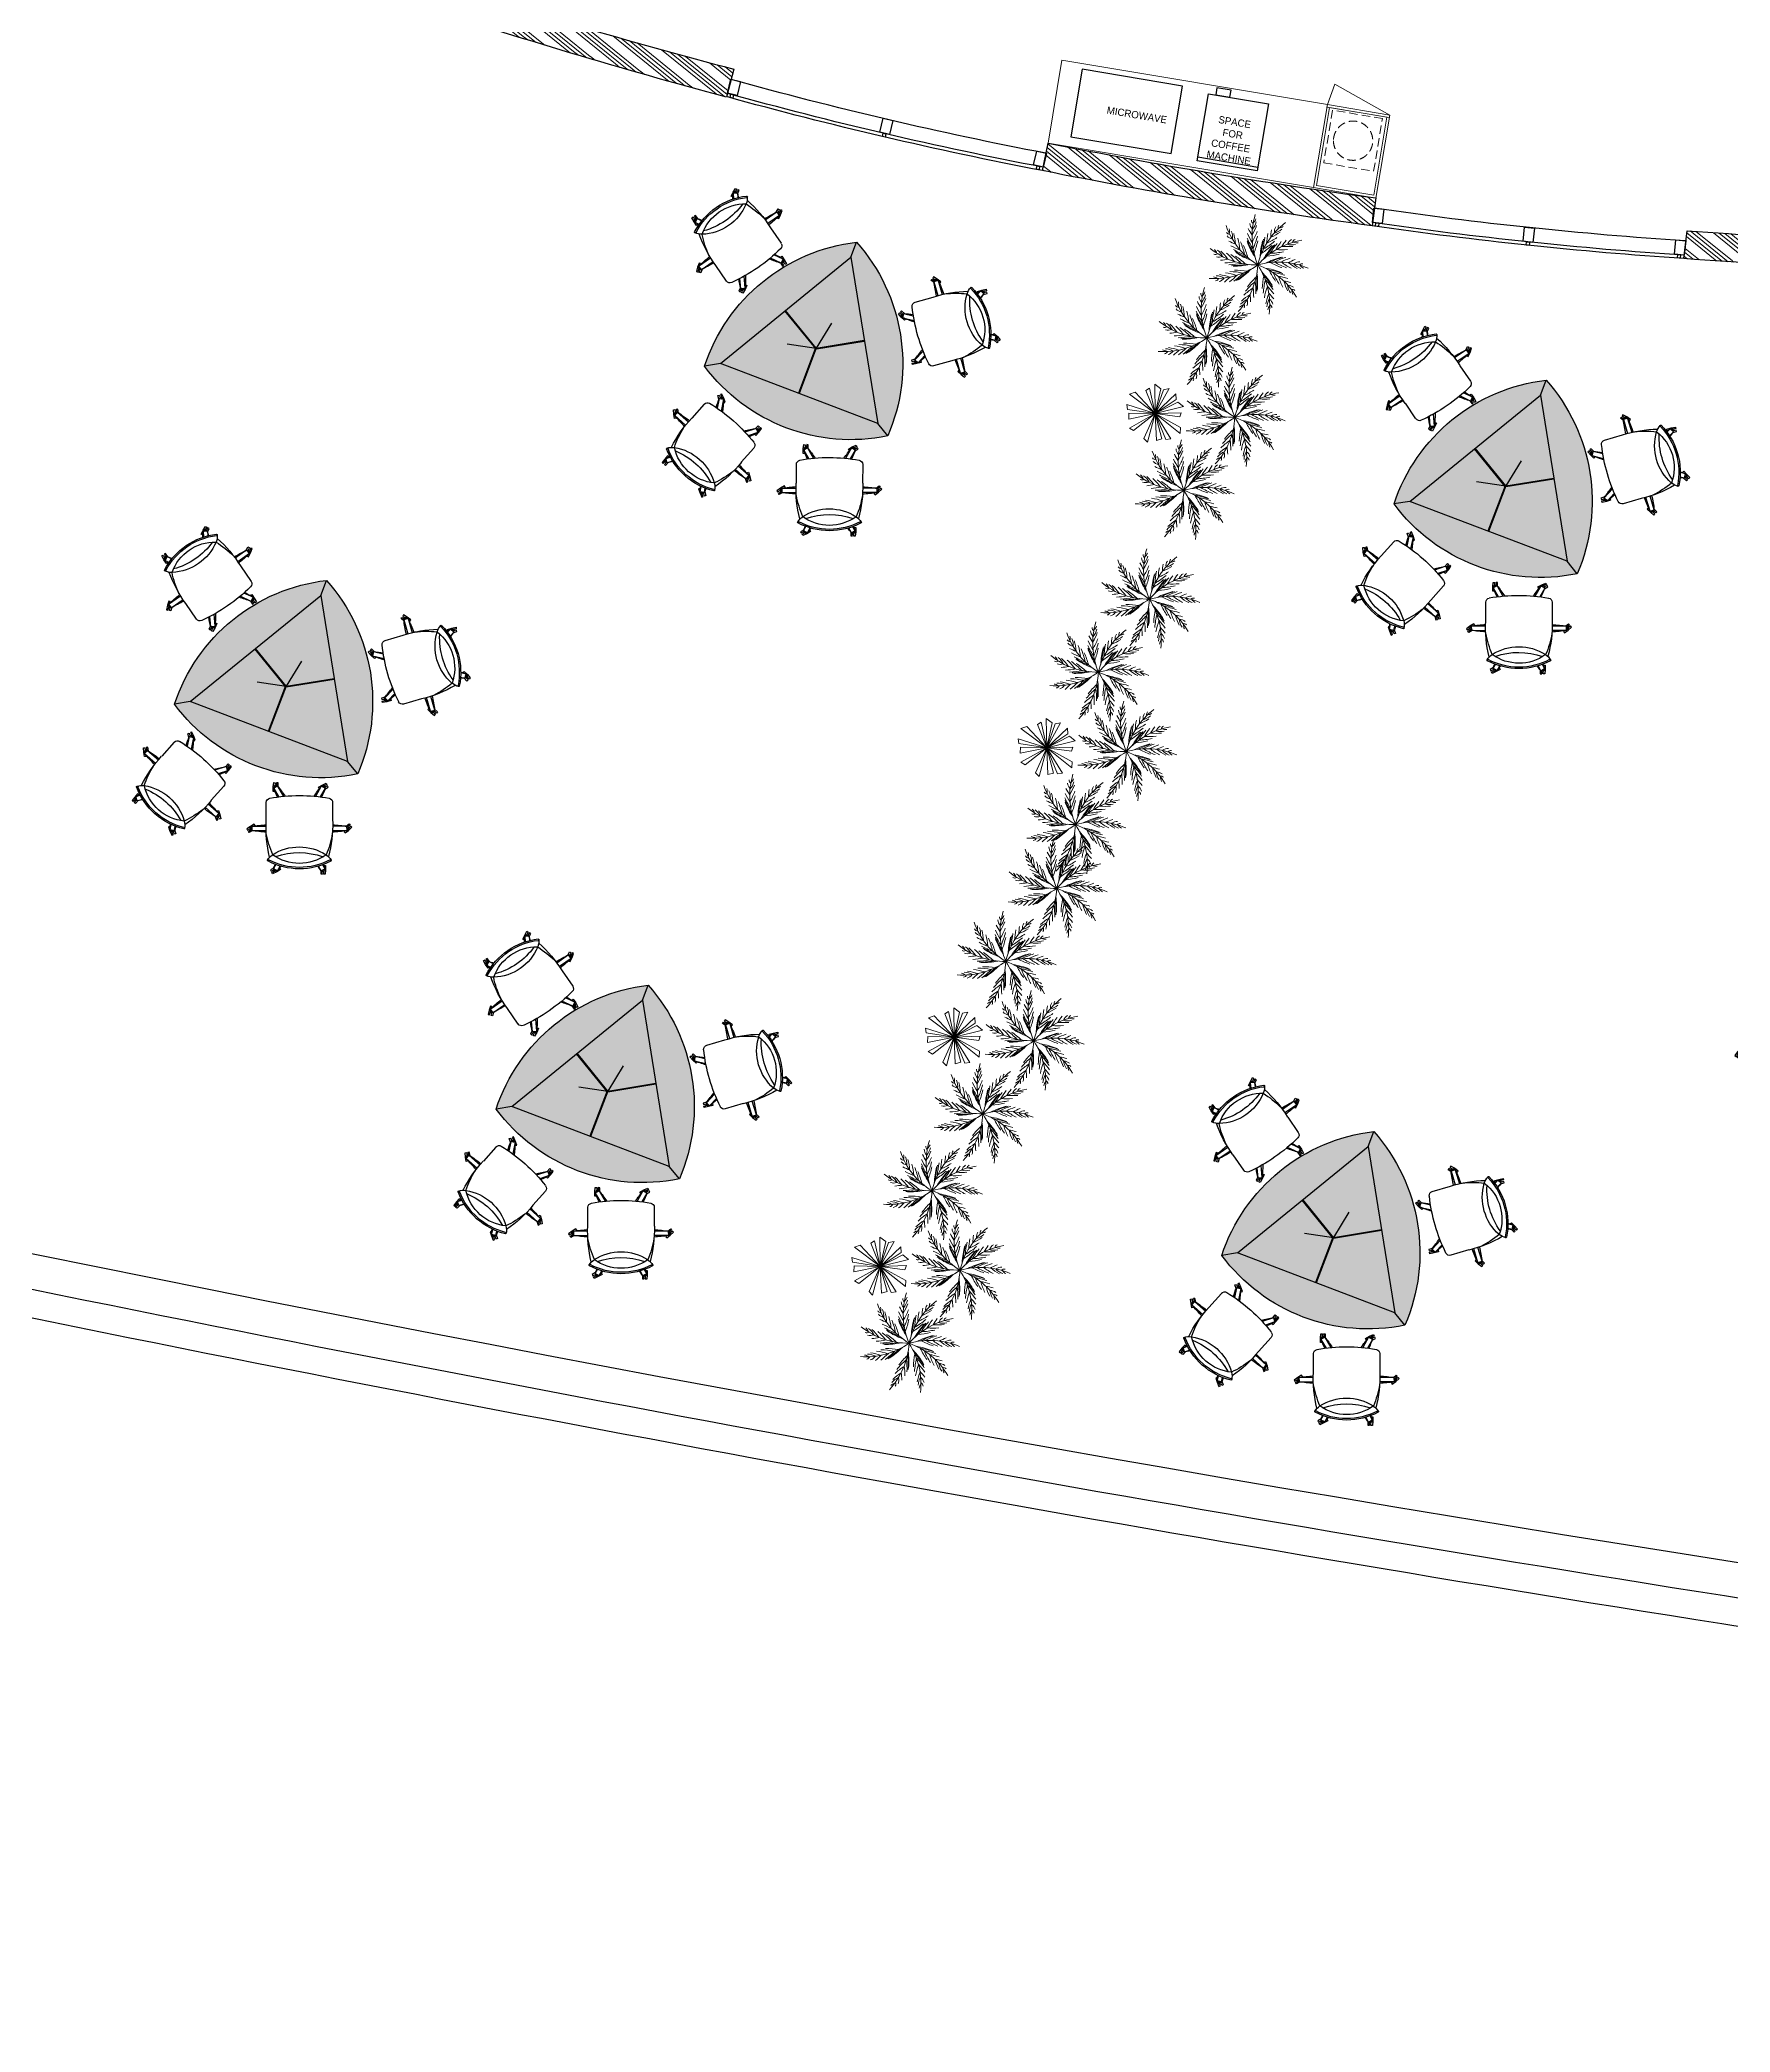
# Model space of a CAD drawing. Header units: millimetres. Extents: x -774950 to -670403, y -1165325 to -1109738.
# Drawn here: x -765373 to -753325, y -1163151 to -1148954 of the extents above; entities that cross this region are included whole.
import ezdxf

# ---------------------------------------------------------------- set-up
doc = ezdxf.new("R2010")
doc.units = ezdxf.units.MM
doc.header["$LTSCALE"] = 3000
doc.header["$MEASUREMENT"] = 0
doc.linetypes.add('HIDDEN', pattern=[0.375, 0.25, -0.125])
doc.layers.get('0').update_dxf_attribs({"linetype": 'CONTINUOUS'})
for name, color, linetype, lineweight in [('A-Bushes', 75, 'CONTINUOUS', 0), ('A-FURN-MODULAR', 6, 'CONTINUOUS', 18), ('A-INDOOR PLANTS', 84, 'CONTINUOUS', 5), ('A-WALL', 26, 'CONTINUOUS', 25), ('AI-FURN', 7, 'CONTINUOUS', 20), ('AR_01_WALL', 134, 'CONTINUOUS', 20), ('X01 Wall Patches', 7, 'CONTINUOUS', 5)]:
    doc.layers.add(name, color=color, linetype=linetype, lineweight=lineweight)
for name, color, linetype in [('COMMENTS', 3, 'CONTINUOUS'), ('equip', 8, 'CONTINUOUS'), ('FURNITURE', 250, 'CONTINUOUS'), ('GFRAME', 7, 'CONTINUOUS'), ('HATCH', 8, 'CONTINUOUS'), ('WIN', 5, 'CONTINUOUS')]:
    doc.layers.add(name, color=color, linetype=linetype)
doc.styles.add('VERDANA', font='verdana.ttf')
pattern_1 = [(141, (0, 154223.2), (-89.678156, -110.7433), []), (141, (-3.51, 154256.6), (-89.678156, -110.7433), []), (141, (-7.02, 154290), (-89.678156, -110.7433), []), (141, (-10.53, 154323.4), (-89.678156, -110.7433), [])]

# ---------------------------------------------------------------- blocks, each defined once
blk = doc.blocks.new('A$C59D712C3')
at = {"color": 1}
for points in [[(78, 102), (70, 0), (0, 5), (8, 108)], [(55, 128), (53, 104), (33, 106), (35, 130)]]:
    blk.add_lwpolyline(points, close=True, dxfattribs=at)
blk = doc.blocks.new('A$C61A16EB0')
at = {"rotation": 1.399804186124865}
blk.add_blockref('A$C59D712C3', (0, -2), dxfattribs=at)
blk = doc.blocks.new('vw layout final block')
at = {"layer": 'AR_01_WALL', "linetype": 'Continuous'}
h = blk.add_hatch(dxfattribs=at)
h.set_pattern_fill('ANSI34', color=8, scale=190, angle=96)
h.set_pattern_definition(pattern_1)
edge = h.paths.add_edge_path()
edge.add_line((-635458, -1056597), (-635511, -1056796))
edge.add_arc((-625373, -1018802), 39323, 251.6992, 255.0603, ccw=False)
edge.add_line((-637721, -1056136), (-637658, -1055948))
edge.add_arc((-626160, -1021064), 36730, 251.7566, 255.3354)
h = blk.add_hatch(dxfattribs=at)
h.set_pattern_fill('ANSI34', color=8, scale=190, angle=96)
h.set_pattern_definition(pattern_1)
edge = h.paths.add_edge_path()
edge.add_line((-630883, -1057515), (-630910, -1057713))
edge.add_arc((-625880, -1020500), 37552, 258.6683, 262.3027, ccw=False)
edge.add_line((-633259, -1057320), (-633219, -1057124))
edge.add_arc((-625580, -1018699), 39177, 258.7551, 262.2204)
h = blk.add_hatch(dxfattribs=at)
h.set_pattern_fill('ANSI34', color=8, scale=190, angle=96)
h.set_pattern_definition(pattern_1)
edge = h.paths.add_edge_path()
edge.add_line((-626297, -1057846), (-626299, -1058049))
edge.add_arc((-625880, -1020500), 37552, 265.7134, 269.3607, ccw=False)
edge.add_line((-628687, -1057947), (-628664, -1057748))
edge.add_arc((-626078, -1023864), 33983, 265.6356, 269.6312)
at = {"layer": 'A-WALL'}
blk.add_arc((-585636, -796986), 273600, 256.48142, 278.37288, dxfattribs=at)
at = {"layer": 'COMMENTS', "linetype": 'Continuous'}
for radius, start, end in [(272820, 257.26363, 262.33562), (273020, 257.25797, 262.34127)]:
    blk.add_arc((-585850, -797993), radius, start, end, dxfattribs=at)
at = {"layer": 'HATCH', "linetype": 'Continuous', "elevation": 0}
for points in [[(-635458, -1056597), (-635511, -1056796, -0.014666), (-637721, -1056136), (-637658, -1055948, 0.015617)], [(-630883, -1057515), (-630910, -1057713, -0.01586), (-633259, -1057320), (-633219, -1057124, 0.015121)], [(-626297, -1057846), (-626299, -1058049, -0.015916), (-628687, -1057947), (-628664, -1057748, 0.017436)]]:
    blk.add_lwpolyline(points, format="xyb", close=True, dxfattribs=at)
at = {"layer": 'WIN', "elevation": 0}
for points in [[(-633235, -1057196, -0.020287), (-635477, -1056671, -0.020287)], [(-633259, -1057320, -0.020286), (-635510, -1056793)], [(-633254, -1057296, -0.020287), (-635504, -1056770, -0.019667)], [(-628685, -1057923, -0.019609), (-630907, -1057690, -0.019609)], [(-628679, -1057821, -0.019609), (-630892, -1057588, -0.019609)], [(-628687, -1057947, -0.01969), (-630910, -1057713, -0.019776)]]:
    blk.add_lwpolyline(points, format="xyb", dxfattribs=at)
at = {"layer": 'GFRAME', "linetype": 'Continuous'}
for p, rotation in [((-635412, -1056682, 0), 169.8492865680198), ((-634326, -1056960, 0), 169.8492865680198), ((-633230, -1057193, 0), 169.8492865680198), ((-630826, -1057592, 0), 176.956478293379), ((-629752, -1057726, 0), 176.956478293379), ((-628674, -1057817, 0), 176.956478293379)]:
    blk.add_blockref('A$C61A16EB0', p, dxfattribs=dict(at, rotation=rotation))
blk = doc.blocks.new('EQUIP-COFFEE MACHINE IN PLAN')
blk.add_line((-25, 0), (-25, -420))
for points in [[(-470, 0), (0, 0), (0, -420), (-470, -420)], [(-470, -270), (-520, -270), (-520, -370), (-470, -370)]]:
    blk.add_lwpolyline(points, close=True)
blk = doc.blocks.new('EQUIP-WATER DISPENSER IN PLAN')
at = {"linetype": 'HIDDEN', "ltscale": 0.08}
blk.add_lwpolyline([(-180.34, 0), (180.34, 0), (180.34, -381), (-180.34, -381)], close=True, dxfattribs=at)
blk.add_circle((0, -190.5), 140, dxfattribs=at)
blk = doc.blocks.new('TREE-26')
at = {"color": 94}
for centre, radius, start, end in [((49.1, 77.3), 91.5, 197.8706, 237.5936), ((2.6, 51.8), 11.3, 182.879, 221.5346), ((-1.9, 54.7), 4.73, 173.7791, 233.0395), ((85.1, 33.7), 91.5, 161.8706, 201.5936), ((-22.2, 58.7), 22.1, 317.4391, 345.0127), ((-11.3, 60.7), 10.9, 308.4321, 338.3515), ((-33.7, 43.1), 4.73, 209.7791, 269.0395), ((-28.3, 43.5), 11.3, 218.879, 257.5346), ((15.2, 125.5), 108, 242.1883, 247.1386), ((-44.8, 42.4), 10.9, 344.4321, 14.3515), ((-52.4, 34.4), 22.1, 353.4391, 21.0127), ((-84.7, 24.5), 57.6, 2.0526, 14.8318), ((-92, 15), 70.3, 3.5529, 15.111), ((-109.4, -4.4), 94.8, 10.6755, 20.6307), ((87, 75.4), 108, 202.9483, 211.3077), ((88, 69.9), 108, 201.6825, 211.4019), ((89, 65.8), 108, 200.5186, 211.4981), ((86.1, 83.7), 108, 204.5673, 211.2107), ((86.1, 92.6), 108, 206.1883, 211.1386), ((-54.1, 69.6), 57.6, 326.0526, 338.8318), ((-65.6, 66.2), 70.3, 327.5529, 339.111), ((-91.1, 60.7), 94.8, 334.6755, 344.6307), ((-84.5, 48.6), 87, 337.0347, 347.4268), ((79.2, -45.9), 91.5, 110.1725, 149.8955), ((106.7, -29.1), 108, 148.8205, 159.8), ((109.4, -25.8), 108, 149.9844, 159.7037), ((113.1, -21.5), 108, 151.2501, 159.6096), ((119.1, -15.7), 108, 152.8691, 159.5126), ((11.3, 92.6), 70.3, 275.8548, 287.4128), ((126.1, -10.1), 108, 154.4902, 159.4404), ((21.1, 85.6), 57.6, 274.3545, 287.1337), ((32.3, 53.8), 22.1, 265.741, 293.3146), ((42.3, 30.1), 11.3, 131.1808, 169.8364), ((41.8, 35.4), 4.73, 122.081, 181.3414), ((40.6, 46.5), 10.9, 256.734, 286.6534), ((-7.5, 91.2), 91.5, 234.9681, 274.6912), ((-52.9, 14.1), 4.73, 246.8767, 306.1371), ((-61.3, 6.8), 10.9, 21.5297, 51.4491), ((-48.8, 17.6), 11.3, 255.9765, 294.6321), ((-62.6, -4.2), 22.1, 30.5366, 58.1102), ((-82.3, -31.5), 57.6, 39.1502, 51.9294), ((-63.6, 109.3), 108, 279.2858, 284.2361), ((-55, 106.8), 108, 277.6648, 284.3082), ((-82.5, -43.5), 70.3, 40.6505, 52.2085), ((-46.8, 105.2), 108, 276.0458, 284.4052), ((-84.6, -69.5), 94.8, 47.7731, 57.7282), ((20.5, 118.3), 108, 240.5673, 247.2107), ((26.1, 112.1), 108, 238.9483, 247.3077), ((-71.1, -66.7), 87, 50.1322, 60.5244), ((30.1, 108.2), 108, 237.6825, 247.4019), ((33.3, 105.5), 108, 236.5186, 247.4981), ((-96.9, -10.4), 87, 13.0347, 23.4268), ((39.3, -82.7), 91.5, 75.6722, 115.3952), ((-14.3, 96.4), 87, 285.3366, 295.7287), ((71.5, -84.4), 108, 114.3202, 125.2997), ((-8.8, 109.1), 94.8, 282.9774, 292.9325), ((75.5, -83.2), 108, 115.4841, 125.2035), ((42.9, 87.6), 87, 250.8363, 261.2284), ((81, -81.8), 108, 116.7498, 125.1093), ((54.6, 94.9), 94.8, 248.4771, 258.4323), ((89.2, -80.4), 108, 118.3688, 125.0123), ((61.7, 69.9), 70.3, 241.3545, 252.9126), ((98.1, -79.7), 108, 119.9899, 124.9402), ((65.8, 58.6), 57.6, 239.8542, 252.6334), ((57.1, 26), 22.1, 231.2407, 258.8143), ((51.9, 0.8), 11.3, 96.6805, 135.3361), ((54.5, 5.6), 4.73, 87.5807, 146.8411), ((59.8, 15.3), 10.9, 222.2337, 252.1531), ((-59.7, 69.4), 91.5, 270.9681, 310.6912), ((-53.6, -30.6), 10.9, 57.5297, 87.4491), ((-51.1, -19.7), 4.73, 282.8767, 342.1371), ((-48.2, -40.2), 22.1, 66.5366, 94.1102), ((-48, -73.9), 57.6, 75.1502, 87.9294), ((-49.8, -14.5), 11.3, 291.9765, 330.6321), ((-115.7, 51), 108, 315.2858, 320.2361), ((-41.1, -83.7), 70.3, 76.6505, 88.2085), ((-87.9, 25.6), 91.5, 304.0339, 343.7569), ((-27.6, -106), 94.8, 83.7731, 93.7282), ((-107.3, 54), 108, 313.6648, 320.3082), ((-41.3, 104.5), 108, 274.7801, 284.4994), ((-37, 104.2), 108, 273.6161, 284.5957), ((-18.3, -95.8), 87, 86.1322, 96.5244), ((-99.7, 57.5), 108, 312.0458, 320.4052), ((-94.8, 60.3), 108, 310.7801, 320.4994), ((-91.2, 62.6), 108, 309.6161, 320.5957), ((34.7, -103.9), 94.8, 116.8388, 126.794), ((36.9, -90.2), 87, 119.198, 129.5901), ((-115, -6.2), 108, 345.1116, 353.471), ((-89.7, -18), 91.5, 331.6319, 11.355), ((-112.3, -1.2), 108, 343.8458, 353.5652), ((-110.6, 2.6), 108, 342.6819, 353.6614), ((78.9, -76), 94.8, 144.4368, 154.392), ((74.5, -62.8), 87, 146.796, 157.1882), ((-62, -67.3), 91.5, 7.6319, 47.355), ((-10.6, -90.9), 91.5, 43.6319, 83.355), ((-99.2, -48.9), 108, 10.2799, 21.2595), ((-99, -53.1), 108, 11.4439, 21.1632), ((-99, -58.7), 108, 12.7096, 21.069), ((-51.5, -97.9), 108, 46.2799, 57.2595), ((15.8, -109.5), 108, 82.2799, 93.2595), ((-48.9, -101.2), 108, 47.4439, 57.1632), ((97.2, -7), 87, 182.796, 193.1882), ((-45.6, -105.7), 108, 48.7096, 57.069), ((108.5, -15.1), 94.8, 180.4368, 190.392), ((19.9, -110.6), 108, 83.4439, 93.1632), ((82.8, 51.5), 87, 218.796, 229.1882), ((87.9, -31.1), 70.3, 173.3143, 184.8723), ((-41.2, -112.8), 108, 50.3286, 56.972), ((25.3, -112.3), 108, 84.7096, 93.069), ((96.6, 51.5), 94.8, 216.4368, 226.392), ((33, -115.5), 108, 86.3286, 92.972), ((89.4, 26.5), 70.3, 209.3143, 220.8723), ((40.9, -119.7), 108, 87.9496, 92.8999), ((86.9, 14.7), 57.6, 207.814, 220.5932), ((62.2, -8.2), 22.1, 199.2004, 226.774), ((44.4, -26.9), 11.3, 64.6403, 103.2959), ((49.1, -24.2), 4.73, 55.5404, 114.8009), ((58.8, -18.7), 10.9, 190.1934, 220.1128), ((-28.3, -54.9), 10.9, 90.5954, 120.5148), ((-18.5, -59.9), 22.1, 99.6024, 127.176), ((0, -88.1), 57.6, 108.2159, 120.9952), ((-32, -44.4), 4.73, 315.9424, 15.2029), ((11.2, -92.6), 70.3, 109.7162, 121.2743), ((-33.9, -39.3), 11.3, 325.0423, 3.6979), ((-124.8, -20.4), 108, 348.3516, 353.3019), ((-119.4, -13.3), 108, 346.7306, 353.374), ((11.4, -61.7), 22.1, 127.2004, 154.774), ((40.9, -78.1), 57.6, 135.814, 148.5932), ((52.8, -76.8), 70.3, 137.3143, 148.8723), ((-11.8, -50.5), 11.3, 352.6403, 31.2959), ((-101.2, -75.9), 108, 15.9496, 20.8999), ((-99.7, -67.1), 108, 14.3286, 20.972), ((79, -39.1), 57.6, 171.814, 184.5932), ((-37.3, -120.8), 108, 51.9496, 56.8999), ((45.5, -43.2), 22.1, 163.2004, 190.774), ((20.2, -47.8), 11.3, 28.6403, 67.2959), ((36.6, -49.7), 10.9, 154.1934, 184.1128), ((25.5, -48.5), 4.73, 19.5404, 78.8009), ((0.4, -61.7), 10.9, 118.1934, 148.1128), ((-7.8, -54.2), 4.73, 343.5404, 42.8009)]:
    blk.add_arc(centre, radius, start, end, dxfattribs=at)
blk = doc.blocks.new('y')
at = {"layer": 'A-INDOOR PLANTS'}
for p, q in [((283775, -12369), (283745, -12385)), ((283752, -12546), (283745, -12385)), ((283752, -12546), (283775, -12369)), ((283625, -12486), (283599, -12504)), ((283752, -12546), (283625, -12486)), ((283637, -12431), (283632, -12471)), ((283752, -12546), (283632, -12471)), ((283752, -12546), (283637, -12431)), ((283697, -12419), (283673, -12424)), ((283752, -12546), (283673, -12424)), ((283752, -12546), (283697, -12419)), ((283752, -12546), (283827, -12398)), ((283752, -12546), (283844, -12420)), ((283752, -12546), (283852, -12441)), ((283752, -12546), (283876, -12463)), ((283752, -12546), (283910, -12500)), ((283844, -12420), (283827, -12398)), ((283876, -12463), (283852, -12441)), ((283903, -12527), (283910, -12500)), ((283752, -12546), (283593, -12552)), ((283615, -12575), (283593, -12552)), ((283752, -12546), (283599, -12504)), ((283752, -12546), (283614, -12632)), ((283614, -12632), (283618, -12591)), ((283752, -12546), (283615, -12575)), ((283752, -12546), (283618, -12591)), ((283752, -12546), (283647, -12646)), ((283752, -12546), (283669, -12657)), ((283752, -12546), (283708, -12702)), ((283752, -12546), (283734, -12724)), ((283752, -12546), (283903, -12527)), ((283752, -12546), (283895, -12599)), ((283752, -12546), (283895, -12627)), ((283752, -12546), (283825, -12672)), ((283752, -12546), (283854, -12656)), ((283752, -12546), (283812, -12690)), ((283752, -12546), (283791, -12707)), ((283895, -12599), (283895, -12627)), ((283669, -12657), (283647, -12646)), ((283734, -12724), (283708, -12702)), ((283812, -12690), (283791, -12707)), ((283854, -12656), (283825, -12672))]:
    blk.add_line(p, q, dxfattribs=at)
blk = doc.blocks.new('furn034')
at = {"layer": 'X01 Wall Patches', "true_color": 0xffffff}
h = blk.add_hatch(color=7, dxfattribs=at)
h.dxf.hatch_style = 1
h.paths.add_polyline_path([(-31, -112), (26, -13, 0.291602), (-1184, -712), (-1070, -712)])
h.paths.add_polyline_path([(-31, -112), (-546, -409), (-375, -707), (-31, -707)], flags=17)
h.paths.add_polyline_path([(26, -13), (-31, -112), (-31, -1312), (26, -1411, 0.291602)])
h.paths.add_polyline_path([(-31, -707), (-376, -707), (-377, -712), (-551, -412), (-1070, -712), (-1184, -712, 0.291602), (26, -1411), (-31, -1312)])
h.paths.add_polyline_path([(-377, -712), (-551, -412), (-1070, -712), (-551, -1012)], flags=16)
h = blk.add_hatch(color=7, dxfattribs=at)
h.dxf.hatch_style = 1
h.paths.add_polyline_path([(-551, -412), (-1070, -712), (-551, -1012), (-377, -712)])
at = {"color": 0}
for p, q in [((-954, 428), (-946, 435)), ((-939, 405), (-954, 428)), ((-946, 435), (-940, 426)), ((-940, 426), (-934, 418)), ((-929, 447), (-938, 441)), ((-938, 441), (-931, 433)), ((-931, 433), (-925, 425)), ((-909, 423), (-929, 447)), ((-939, 411), (-907, 414)), ((-939, 411), (-935, 373)), ((-891, 397), (-909, 423)), ((-907, 414), (-905, 382)), ((-903, 396), (-900, 391)), ((-900, 391), (-891, 397)), ((-647, 275), (-646, 285)), ((-646, 285), (-615, 284)), ((-1205, 237), (-1236, 232)), ((-1236, 232), (-1234, 221)), ((-1234, 221), (-1224, 223)), ((-1233, 211), (-1223, 212)), ((-1232, 201), (-1233, 211)), ((-1204, 203), (-1232, 201)), ((-1224, 223), (-1214, 224)), ((-1223, 212), (-1213, 214)), ((-1209, 206), (-1196, 234)), ((-1209, 206), (-1180, 192)), ((-1173, 240), (-1205, 237)), ((-1196, 234), (-1161, 218)), ((-1178, 229), (-1172, 229)), ((-1172, 229), (-1173, 240)), ((-625, 280), (-711, 221)), ((-607, 254), (-692, 195)), ((-596, 56), (-673, 166)), ((-637, 274), (-647, 275)), ((-636, 274), (-637, 274)), ((-625, 280), (-607, 254)), ((-615, 284), (-583, 279)), ((-612, 249), (-586, 248)), ((-596, 259), (-606, 260)), ((-595, 270), (-605, 271)), ((-585, 258), (-596, 259)), ((-584, 269), (-595, 270)), ((-586, 248), (-585, 258)), ((-583, 279), (-584, 269)), ((381, 56), (386, 65)), ((403, 42), (381, 56)), ((386, 65), (395, 60)), ((396, 83), (391, 74)), ((391, 74), (400, 69)), ((395, 60), (404, 55)), ((425, 69), (396, 83)), ((400, 69), (409, 64)), ((431, 60), (402, 49)), ((402, 49), (438, -48)), ((451, 53), (425, 69)), ((431, 60), (468, -37)), ((437, 49), (446, 44)), ((437, 49), (437, 49)), ((446, 44), (451, 53)), ((717, 5), (746, 16)), ((720, -5), (717, 5)), ((739, 10), (719, -15)), ((764, -10), (739, 10)), ((746, 16), (776, 25)), ((770, 11), (760, 8)), ((773, 1), (763, -2)), ((780, 15), (770, 11)), ((783, 5), (773, 1)), ((776, 25), (780, 15)), ((786, -5), (783, 5)), ((-1180, -101), (-1208, -104)), ((-1208, -104), (-1207, -114)), ((-1207, -114), (-1197, -114)), ((-1207, -125), (-1197, -124)), ((-1207, -135), (-1207, -125)), ((-1175, -136), (-1207, -135)), ((-1197, -114), (-1187, -113)), ((-1197, -124), (-1186, -124)), ((-1185, -105), (-1100, -47)), ((-1167, -131), (-1185, -105)), ((-1144, -133), (-1175, -136)), ((-1167, -131), (-1083, -73)), ((-1150, -123), (-1144, -123)), ((-1144, -123), (-1144, -133)), ((-31, -112), (-1070, -712)), ((-1062, -102), (-986, -212)), ((-596, -86), (-673, -49)), ((-583, -58), (-647, -27)), ((-614, -80), (-620, -81)), ((-620, -81), (-619, -91)), ((-619, -91), (-587, -89)), ((-583, -58), (-596, -86)), ((-588, -54), (-560, -52)), ((-587, -89), (-556, -84)), ((-569, -64), (-579, -65)), ((-568, -74), (-578, -76)), ((-559, -63), (-569, -64)), ((-557, -73), (-568, -74)), ((-560, -52), (-559, -63)), ((-556, -84), (-557, -73)), ((-31, -112), (26, -13)), ((-31, -1312), (-31, -112)), ((280, -108), (405, -60)), ((726, -3), (720, -5)), ((764, -10), (739, -40)), ((760, -15), (786, -5)), ((-892, -242), (-901, -249)), ((-901, -249), (-883, -275)), ((-889, -247), (-892, -242)), ((-885, -266), (-890, -194)), ((-853, -263), (-885, -266)), ((-883, -275), (-863, -299)), ((-861, -284), (-867, -276)), ((-853, -263), (-860, -178)), ((-852, -278), (-858, -270)), ((-853, -257), (-838, -280)), ((-846, -286), (-852, -278)), ((-838, -280), (-846, -286)), ((168, -200), (175, -192)), ((190, -222), (168, -200)), ((175, -192), (182, -199)), ((189, -176), (182, -184)), ((182, -184), (189, -191)), ((182, -199), (190, -205)), ((210, -193), (189, -176)), ((189, -191), (197, -198)), ((214, -242), (190, -222)), ((204, -193), (199, -224)), ((199, -224), (283, -238)), ((204, -193), (274, -205)), ((221, -234), (214, -242)), ((217, -230), (221, -234)), ((-863, -299), (-854, -293)), ((-854, -293), (-861, -284)), ((-377, -712), (-551, -412)), ((-373, -709), (-546, -409)), ((874, -302), (836, -296)), ((869, -333), (838, -328)), ((852, -293), (859, -285)), ((857, -297), (852, -293)), ((859, -285), (883, -305)), ((863, -333), (885, -351)), ((869, -333), (874, -302)), ((884, -336), (876, -329)), ((883, -305), (906, -327)), ((891, -328), (883, -321)), ((892, -343), (884, -336)), ((885, -351), (892, -343)), ((899, -335), (891, -328)), ((906, -327), (899, -335)), ((313, -511), (287, -521)), ((287, -521), (290, -531)), ((290, -531), (300, -528)), ((294, -541), (304, -538)), ((297, -551), (294, -541)), ((327, -543), (297, -551)), ((300, -528), (310, -525)), ((304, -538), (313, -535)), ((310, -516), (364, -450)), ((310, -516), (334, -536)), ((357, -531), (327, -543)), ((334, -536), (379, -481)), ((348, -523), (353, -521)), ((353, -521), (357, -531)), ((573, -502), (447, -550)), ((642, -586), (606, -491)), ((629, -566), (622, -575)), ((634, -570), (629, -566)), ((672, -575), (635, -479)), ((-377, -707), (-31, -707)), ((622, -575), (647, -595)), ((642, -586), (672, -575)), ((647, -595), (673, -612)), ((671, -598), (663, -591)), ((677, -589), (669, -583)), ((670, -569), (692, -587)), ((679, -604), (671, -598)), ((673, -612), (679, -604)), ((686, -595), (677, -589)), ((692, -587), (686, -595)), ((-1070, -712), (-1184, -712)), ((-1070, -712), (-31, -1312)), ((-377, -712), (-551, -1012)), ((-373, -714), (-546, -1014)), ((-377, -712), (-31, -712)), ((642, -837), (606, -933)), ((622, -849), (647, -829)), ((629, -858), (622, -849)), ((672, -849), (635, -944)), ((642, -837), (672, -849)), ((647, -829), (673, -812)), ((671, -826), (663, -832)), ((677, -835), (669, -841)), ((670, -854), (692, -837)), ((679, -820), (671, -826)), ((673, -812), (679, -820)), ((686, -828), (677, -835)), ((692, -837), (686, -828)), ((287, -903), (290, -893)), ((313, -913), (287, -903)), ((290, -893), (300, -896)), ((297, -873), (294, -883)), ((294, -883), (304, -886)), ((327, -881), (297, -873)), ((300, -896), (310, -899)), ((304, -886), (313, -889)), ((310, -907), (334, -887)), ((310, -907), (364, -973)), ((357, -892), (327, -881)), ((334, -887), (379, -943)), ((348, -900), (353, -902)), ((353, -902), (357, -892)), ((573, -922), (447, -874)), ((634, -854), (629, -858)), ((874, -1122), (836, -1128)), ((869, -1090), (838, -1096)), ((857, -1127), (852, -1131)), ((852, -1131), (859, -1139)), ((859, -1139), (883, -1119)), ((863, -1091), (885, -1073)), ((869, -1090), (874, -1122)), ((884, -1088), (876, -1095)), ((891, -1096), (883, -1103)), ((883, -1119), (906, -1097)), ((892, -1081), (884, -1088)), ((885, -1073), (892, -1081)), ((899, -1089), (891, -1096)), ((906, -1097), (899, -1089)), ((-933, -1254), (-1014, -1361)), ((-842, -1186), (-832, -1181)), ((-831, -1211), (-842, -1186)), ((-830, -1205), (-839, -1276)), ((-832, -1181), (-828, -1191)), ((-830, -1205), (-798, -1209)), ((-828, -1191), (-824, -1200)), ((-813, -1172), (-823, -1177)), ((-823, -1177), (-818, -1186)), ((-818, -1186), (-814, -1195)), ((-798, -1200), (-813, -1172)), ((-798, -1209), (-809, -1294)), ((-786, -1229), (-798, -1200)), ((-798, -1228), (-796, -1233)), ((-796, -1233), (-786, -1229)), ((190, -1202), (168, -1224)), ((168, -1224), (175, -1232)), ((175, -1232), (182, -1225)), ((182, -1225), (190, -1218)), ((182, -1240), (189, -1233)), ((189, -1248), (182, -1240)), ((189, -1233), (197, -1226)), ((210, -1230), (189, -1248)), ((214, -1182), (190, -1202)), ((199, -1199), (283, -1186)), ((204, -1231), (199, -1199)), ((204, -1231), (274, -1219)), ((221, -1190), (214, -1182)), ((217, -1194), (221, -1190)), ((-1149, -1312), (-1139, -1310)), ((-1144, -1343), (-1149, -1312)), ((-1135, -1374), (-1144, -1343)), ((-1139, -1310), (-1137, -1320)), ((-1137, -1320), (-1134, -1330)), ((-1136, -1352), (-1117, -1327)), ((-1136, -1352), (-1053, -1415)), ((-1125, -1371), (-1135, -1374)), ((-1119, -1305), (-1129, -1308)), ((-1129, -1308), (-1126, -1318)), ((-1127, -1361), (-1125, -1371)), ((-1127, -1361), (-1127, -1361)), ((-1126, -1318), (-1124, -1328)), ((-1112, -1330), (-1119, -1305)), ((-1117, -1327), (-1035, -1389)), ((-549, -1398), (-628, -1431)), ((-555, -1399), (-538, -1377)), ((-549, -1398), (-537, -1427)), ((-536, -1392), (-541, -1400)), ((-538, -1377), (-530, -1383)), ((-530, -1383), (-536, -1392)), ((-527, -1398), (-533, -1406)), ((-529, -1422), (-512, -1395)), ((-521, -1389), (-527, -1398)), ((-512, -1395), (-521, -1389)), ((26, -1411), (-31, -1312)), ((280, -1316), (405, -1363)), ((402, -1472), (438, -1376)), ((431, -1484), (468, -1386)), ((720, -1419), (717, -1429)), ((739, -1433), (719, -1409)), ((726, -1421), (720, -1419)), ((764, -1414), (739, -1384)), ((764, -1414), (739, -1433)), ((760, -1408), (786, -1418)), ((786, -1418), (783, -1428)), ((-637, -1646), (-556, -1539)), ((-537, -1427), (-603, -1454)), ((-553, -1436), (-557, -1441)), ((-557, -1441), (-548, -1447)), ((-548, -1447), (-529, -1422)), ((403, -1466), (381, -1480)), ((381, -1480), (386, -1489)), ((386, -1489), (395, -1484)), ((391, -1498), (400, -1493)), ((396, -1507), (391, -1498)), ((395, -1484), (404, -1479)), ((425, -1493), (396, -1507)), ((400, -1493), (409, -1488)), ((431, -1484), (402, -1472)), ((451, -1476), (425, -1493)), ((437, -1472), (446, -1467)), ((437, -1473), (437, -1472)), ((446, -1467), (451, -1476)), ((717, -1429), (746, -1440)), ((746, -1440), (776, -1448)), ((770, -1435), (760, -1432)), ((773, -1425), (763, -1422)), ((780, -1438), (770, -1435)), ((783, -1428), (773, -1425)), ((776, -1448), (780, -1438)), ((-1183, -1667), (-1200, -1694)), ((-1200, -1694), (-1191, -1699)), ((-1191, -1699), (-1185, -1691)), ((-1185, -1691), (-1179, -1682)), ((-1164, -1642), (-1183, -1667)), ((-1182, -1705), (-1176, -1697)), ((-1176, -1697), (-1171, -1688)), ((-1175, -1662), (-1145, -1649)), ((-1163, -1691), (-1175, -1662)), ((-1157, -1689), (-1174, -1711)), ((-1155, -1648), (-1164, -1642)), ((-1163, -1691), (-1127, -1676)), ((-1159, -1653), (-1155, -1648)), ((-595, -1762), (-676, -1700)), ((-576, -1737), (-657, -1675)), ((-1174, -1711), (-1182, -1705)), ((-914, -1879), (-909, -1841)), ((-600, -1759), (-589, -1784)), ((-576, -1737), (-595, -1762)), ((-591, -1718), (-581, -1714)), ((-589, -1724), (-591, -1718)), ((-589, -1784), (-579, -1780)), ((-583, -1771), (-586, -1761)), ((-579, -1780), (-583, -1771)), ((-581, -1714), (-569, -1743)), ((-573, -1767), (-576, -1757)), ((-569, -1777), (-573, -1767)), ((-569, -1743), (-559, -1773)), ((-559, -1773), (-569, -1777)), ((-916, -1855), (-926, -1860)), ((-926, -1860), (-914, -1889)), ((-914, -1861), (-916, -1855)), ((-882, -1883), (-914, -1879)), ((-914, -1889), (-899, -1916)), ((-899, -1916), (-889, -1912)), ((-894, -1902), (-898, -1893)), ((-889, -1912), (-894, -1902)), ((-884, -1898), (-889, -1889)), ((-880, -1907), (-884, -1898)), ((-882, -1883), (-878, -1851)), ((-881, -1877), (-870, -1903)), ((-870, -1903), (-880, -1907))]:
    blk.add_line(p, q, dxfattribs=at)
at = {"color": 0, "ltscale": 0.7}
for p in [(-332, -507), (-583, -750)]:
    blk.add_line(p, (-377, -712), dxfattribs=at)
at = {"color": 0}
for centre, radius, start, end in [((-787, -85), 481, 96.6013, 152.464), ((-787, -85), 471, 96.8255, 152.2398), ((-854, 13), 324, 88.5238, 160.5415), ((-1171, 474), 353, 271.9148, 337.1505), ((-1283, 636), 509, 285.1715, 323.8938), ((940, 316), 1881, 177.0849, 178.3008), ((-923, 413), 12.1, 4.5327, 184.5327), ((-923, 413), 5.25, 4.5327, 184.5327), ((-2747, 24), 1881, 11.0173, 11.9804), ((-842, 388), 5.33, 267.4598, 85.8436), ((-1203, 220), 12.1, 64.5327, 244.5327), ((-187, 1785), 1881, 237.0849, 238.048), ((-1203, 220), 5.25, 64.5327, 244.5327), ((-1778, -1554), 1881, 70.7645, 71.9804), ((231, -1395), 1881, 117.0849, 120.2915), ((-1865, 1652), 1881, 308.8249, 311.9804), ((-616, 267), 12.1, 304.5327, 124.5327), ((-616, 267), 5.25, 304.5327, 124.5327), ((-1208, 136), 5.33, 163.2217, 341.6055), ((-1443, 869), 1198, 294.3613, 314.704), ((-621, 39), 30, 314.704, 34.5327), ((2232, 482), 1881, 193.3198, 196.4753), ((416, 54), 12.1, 20.7676, 200.7676), ((416, 54), 5.25, 20.7676, 200.7676), ((-1226, -829), 1881, 25.0087, 28.2153), ((671, 25), 5.33, 59.4566, 237.8404), ((356, -332), 471, 353.0604, 48.4748), ((356, -332), 481, 352.8362, 48.6989), ((2030, -1359), 1881, 133.3198, 134.2829), ((751, 0), 12.1, 320.7676, 140.7676), ((751, 0), 5.25, 320.7676, 140.7676), ((-1176, -118), 12.1, 124.5327, 304.5327), ((73, -1503), 1881, 128.8283, 131.9804), ((-31, -1312), 1300, 87.4864, 152.5136), ((-1176, -118), 5.25, 124.5327, 304.5327), ((-2023, 1543), 1881, 297.0849, 300.2232), ((-14, 1702), 1881, 249.233, 251.9804), ((-1605, -1636), 1881, 57.0849, 59.1757), ((-589, -72), 12.1, 244.5327, 64.5327), ((-589, -72), 5.25, 244.5327, 64.5327), ((-1070, -712), 1300, 327.4864, 32.5136), ((290, -136), 30, 110.7676, 190.5962), ((1438, 79), 1198, 190.5962, 210.9389), ((990, -91), 353, 168.1498, 233.3854), ((467, -290), 324, 344.7587, 56.7764), ((1174, -22), 509, 181.4064, 220.1287), ((-835, 980), 1881, 326.9994, 328.2153), ((-961, -195), 30, 214.5327, 294.3613), ((955, 125), 1881, 189.8896, 191.9804), ((-869, -264), 12.1, 184.5327, 4.5327), ((-869, -264), 5.25, 184.5327, 4.5327), ((-2732, -167), 1881, 357.0849, 359.8323), ((201, -209), 12.1, 80.7676, 260.7676), ((201, -209), 5.25, 80.7676, 260.7676), ((739, 1577), 1881, 253.3198, 256.0672), ((145, -2073), 1881, 86.1245, 88.2153), ((829, -390), 5.33, 163.6947, 342.0785), ((335, -2104), 1881, 73.3198, 74.5357), ((928, 1546), 1881, 267.2522, 268.2153), ((872, -318), 12.1, 260.7676, 80.7676), ((872, -318), 5.25, 260.7676, 80.7676), ((1908, -1507), 1881, 145.4679, 148.2153), ((322, -526), 12.1, 140.7676, 320.7676), ((322, -526), 5.25, 140.7676, 320.7676), ((-956, 832), 1881, 313.3198, 315.4106), ((437, -522), 30, 210.9389, 290.7676), ((2300, 303), 1881, 205.077, 208.2153), ((-1158, -1008), 1881, 13.3198, 16.4719), ((657, -581), 12.1, 200.7676, 20.7676), ((657, -581), 5.25, 200.7676, 20.7676), ((-31, -112), 1300, 207.4864, 272.5136), ((2300, -1727), 1881, 151.7847, 154.923), ((-1158, -415), 1881, 343.5281, 346.6802), ((657, -843), 12.1, 339.2324, 159.2324), ((657, -843), 5.25, 339.2324, 159.2324), ((1438, -1502), 1198, 149.0611, 169.4038), ((322, -897), 12.1, 39.2324, 219.2324), ((1908, 83), 1881, 211.7847, 214.5321), ((322, -897), 5.25, 39.2324, 219.2324), ((-956, -2256), 1881, 44.5894, 46.6802), ((437, -902), 30, 69.2324, 149.0611), ((990, -1332), 353, 126.6146, 191.8502), ((467, -1134), 324, 303.2236, 15.2413), ((1174, -1402), 509, 139.8713, 178.5936), ((356, -1092), 471, 311.5252, 6.9396), ((356, -1092), 481, 311.3011, 7.1638), ((829, -1034), 5.33, 17.9215, 196.3053), ((335, 680), 1881, 285.4643, 286.6802), ((928, -2970), 1881, 91.7847, 92.7478), ((872, -1106), 12.1, 279.2324, 99.2324), ((872, -1106), 5.25, 279.2324, 99.2324), ((-909, -1272), 30, 63.0763, 142.905), ((-1438, -2314), 1198, 42.7336, 63.0763), ((991, -1678), 1881, 165.4572, 167.548), ((-814, -1207), 12.1, 352.905, 172.905), ((-814, -1207), 5.25, 352.905, 172.905), ((-2679, -1221), 1881, 357.6053, 0.3527), ((201, -1215), 12.1, 99.2324, 279.2324), ((201, -1215), 5.25, 99.2324, 279.2324), ((739, -3001), 1881, 103.9328, 106.6802), ((145, 649), 1881, 271.7847, 273.8755), ((-1127, -1339), 12.1, 52.905, 232.905), ((183, -12), 1881, 225.4572, 228.6638), ((-1127, -1339), 5.25, 52.905, 232.905), ((-2048, -2961), 1881, 57.1972, 60.3527), ((-48, -3210), 1881, 105.4572, 108.2046), ((-543, -1412), 12.1, 292.905, 112.905), ((-543, -1412), 5.25, 292.905, 112.905), ((290, -1288), 30, 169.4038, 249.2324), ((2232, -1906), 1881, 163.5247, 166.6802), ((-1226, -594), 1881, 331.7847, 334.9913), ((2030, -65), 1881, 225.7171, 226.6802), ((-835, -2404), 1881, 31.7847, 33.0006), ((751, -1424), 12.1, 219.2324, 39.2324), ((-1487, 196), 1881, 298.2619, 300.3527), ((-580, -1521), 30, 322.905, 42.7336), ((416, -1478), 12.1, 159.2324, 339.2324), ((416, -1478), 5.25, 159.2324, 339.2324), ((671, -1449), 5.33, 122.1596, 300.5434), ((751, -1424), 5.25, 219.2324, 39.2324), ((-1169, -1676), 12.1, 112.905, 292.905), ((-1171, -1592), 5.33, 15.8321, 194.2159), ((-740, -1390), 481, 204.9736, 260.8363), ((-225, -3285), 1881, 119.3896, 120.3527), ((-1169, -1676), 5.25, 112.905, 292.905), ((-740, -1390), 471, 205.1978, 260.6122), ((-1664, 122), 1881, 285.4572, 286.6731), ((-1148, -1931), 353, 20.2872, 85.5228), ((-811, -1485), 324, 196.8961, 268.9138), ((-1267, -2088), 509, 33.5438, 72.2661), ((-1895, -3077), 1881, 45.4572, 48.5955), ((967, -1868), 1881, 179.1368, 180.3527), ((336, -127), 1881, 237.2006, 240.3527), ((-585, -1749), 12.1, 232.905, 52.905), ((-585, -1749), 5.25, 232.905, 52.905), ((-898, -1881), 12.1, 172.905, 352.905), ((-898, -1881), 5.25, 172.905, 352.905), ((-2703, -1411), 1881, 345.4572, 346.4203), ((-817, -1860), 5.33, 271.594, 89.9778)]:
    blk.add_arc(centre, radius, start, end, dxfattribs=at)
at = {"color": 0, "ltscale": 0.7}
for centre, radius, start, end in [((-943, 379), 106, 336.445, 5.2587), ((-1162, -175), 602, 43.1894, 58.2437), ((-1396, -303), 863, 32.9715, 49.7763), ((-1164, 227), 106, 243.8066, 272.6203), ((-377, 423), 863, 200.3301, 217.4121), ((-430, 270), 744, 191.5431, 203.7411), ((733, -858), 863, 95.5239, 112.3287), ((749, -39), 106, 140.0415, 168.8553), ((614, -620), 602, 87.0565, 102.1108), ((308, 319), 863, 287.8881, 304.9701), ((265, 163), 744, 301.5591, 313.7572), ((844, -290), 106, 232.6799, 261.4936), ((308, -1742), 863, 55.0299, 72.1119), ((265, -1587), 744, 46.2428, 58.4409), ((844, -1134), 106, 98.5064, 127.3201), ((-340, -1900), 863, 141.3438, 158.1486), ((733, -566), 863, 247.6713, 264.4761), ((614, -804), 602, 257.8892, 272.9435), ((749, -1384), 106, 191.1447, 219.9585), ((-535, -1718), 602, 151.5617, 166.616), ((-1130, -1685), 106, 84.8173, 113.631), ((-1350, -1161), 863, 308.7024, 325.7844), ((-1188, -1164), 744, 299.9154, 312.1134), ((-917, -1847), 106, 352.1789, 20.9927)]:
    blk.add_arc(centre, radius, start, end, dxfattribs=at)

msp = doc.modelspace()

# ---------------------------------------------------------------- linework, layer by layer
at = {"layer": 'AI-FURN', "elevation": 0}
for points in [[(-756294.6, -1150006.7), (-758187.3, -1149689.4), (-758088.4, -1149098), (-756195.8, -1149415.2)], [(-755752, -1149489.5), (-756195.8, -1149415.2), (-756294.6, -1150006.7), (-755850.8, -1150080.9)], [(-756195.8, -1149415.2), (-755752, -1149489.5), (-755754.9, -1149507.2), (-756198.8, -1149433)], [(-755772.7, -1149504.2), (-756181, -1149435.9), (-756273.9, -1149991.9), (-755865.6, -1150060.2)]]:
    msp.add_lwpolyline(points, close=True, dxfattribs=at)
msp.add_lwpolyline([(-756195.8, -1149415.2), (-756144, -1149268.5), (-755752, -1149489.5)], dxfattribs=at)
at = {"layer": 'equip', "color": 8, "elevation": 0}
msp.add_lwpolyline([(-757310.1, -1149764.2), (-757229.6, -1149283), (-757943.3, -1149163), (-758023.8, -1149644.1)], close=True, dxfattribs=at)

# ---------------------------------------------------------------- block references
at = {"layer": 'A-Bushes'}
for name, p, xscale, yscale, zscale, rotation in [('TREE-26', (-756691.8, -1150557.8, 0), 5.783146462209954, 5.783146462209954, 5.783146462209954, 155.4142358748332), ('TREE-26', (-757054.6, -1151078, 0), 5.783146462209954, 5.783146462209954, 5.783146462209954, 155.4142358748332), ('TREE-26', (-756855.5, -1151644.3, 0), 5.783146462209954, 5.783146462209954, 5.783146462209954, 155.4142358748332), ('y', (-555034.6, -848486.1, 0), 1.283267751634507, 1.283267751634507, 1.283267751634507, 238.8021233099404), ('TREE-26', (-757218.3, -1152164.4, 0), 5.783146462209954, 5.783146462209954, 5.783146462209954, 155.4142358748332), ('TREE-26', (-757464.7, -1152939.6, 0), 5.783146462209954, 5.783146462209954, 5.783146462209954, 155.4142358748332), ('TREE-26', (-757827.6, -1153459.8, 0), 5.783146462209954, 5.783146462209954, 5.783146462209954, 155.4142358748332), ('TREE-26', (-757628.5, -1154026.1, 0), 5.783146462209954, 5.783146462209954, 5.783146462209954, 155.4142358748332), ('y', (-555807.6, -850867.9, 0), 1.283267751634507, 1.283267751634507, 1.283267751634507, 238.8021233099404), ('TREE-26', (-757991.3, -1154546.3, 0), 5.783146462209954, 5.783146462209954, 5.783146462209954, 155.4142358748332), ('TREE-26', (-758125, -1155001, 0), 5.783146462209954, 5.783146462209954, 5.783146462209954, 155.4142358748332), ('TREE-26', (-758487.9, -1155521.2, 0), 5.783146462209954, 5.783146462209954, 5.783146462209954, 155.4142358748332), ('TREE-26', (-758288.7, -1156087.5, 0), 5.783146462209954, 5.783146462209954, 5.783146462209954, 155.4142358748332), ('y', (-556467.8, -852929.3, 0), 1.283267751634507, 1.283267751634507, 1.283267751634507, 238.8021233099404), ('TREE-26', (-758651.6, -1156607.7, 0), 5.783146462209954, 5.783146462209954, 5.783146462209954, 155.4142358748332), ('TREE-26', (-759014.2, -1157155.5, 0), 5.783146462209954, 5.783146462209954, 5.783146462209954, 155.4142358748332), ('TREE-26', (-758815.1, -1157721.7, 0), 5.783146462209954, 5.783146462209954, 5.783146462209954, 155.4142358748332), ('y', (-556994.2, -854563.6, 0), 1.283267751634507, 1.283267751634507, 1.283267751634507, 238.8021233099404), ('TREE-26', (-759177.9, -1158241.9, 0), 5.783146462209954, 5.783146462209954, 5.783146462209954, 155.4142358748332)]:
    msp.add_blockref(name, p, dxfattribs=dict(at, xscale=xscale, yscale=yscale, zscale=zscale, rotation=rotation))
at = {"layer": 'A-FURN-MODULAR', "xscale": -1, "rotation": 350.5052823072021}
msp.add_blockref('EQUIP-WATER DISPENSER IN PLAN', (-755981.3, -1149484.7, 0), dxfattribs=at)
at = {"layer": 'A-WALL', "linetype": 'Continuous'}
msp.add_blockref('vw layout final block', (-124968, -92565.7, 0), dxfattribs=at)
at = {"layer": 'equip', "color": 8, "xscale": 1.032811775649019, "yscale": 1.032811775649019, "zscale": 1.032811775649019, "rotation": 260.5020268449069}
msp.add_blockref('EQUIP-COFFEE MACHINE IN PLAN', (-756695.5, -1149888, 0), dxfattribs=at)
at = {"layer": 'FURNITURE', "xscale": -1, "rotation": 69.15310042109388}
for p in [(-760638.6, -1151249.7), (-755724.2, -1152232), (-764416.8, -1153658.9), (-752991.5, -1155475), (-762124.2, -1156544), (-756952.2, -1157586.7)]:
    msp.add_blockref('furn034', p, dxfattribs=at)

# ---------------------------------------------------------------- texts
at = {"layer": 'equip', "color": 8, "char_height": 51.641, "width": 145.626, "attachment_point": 5, "rotation": 350.50854, "style": 'VERDANA'}
for s, insert in [('{\\fCentury Gothic|b0|i0|c0|p34;MICROWAVE}', (-757553.6, -1149489.5, 0)), ('{\\fCentury Gothic|b0|i0|c0|p34;SPACE FOR ^JCOFFEE MACHINE }', (-756878, -1149667.1, 0))]:
    msp.add_mtext(s, dxfattribs=dict(at, insert=insert))

doc.saveas('drawing.dxf')
